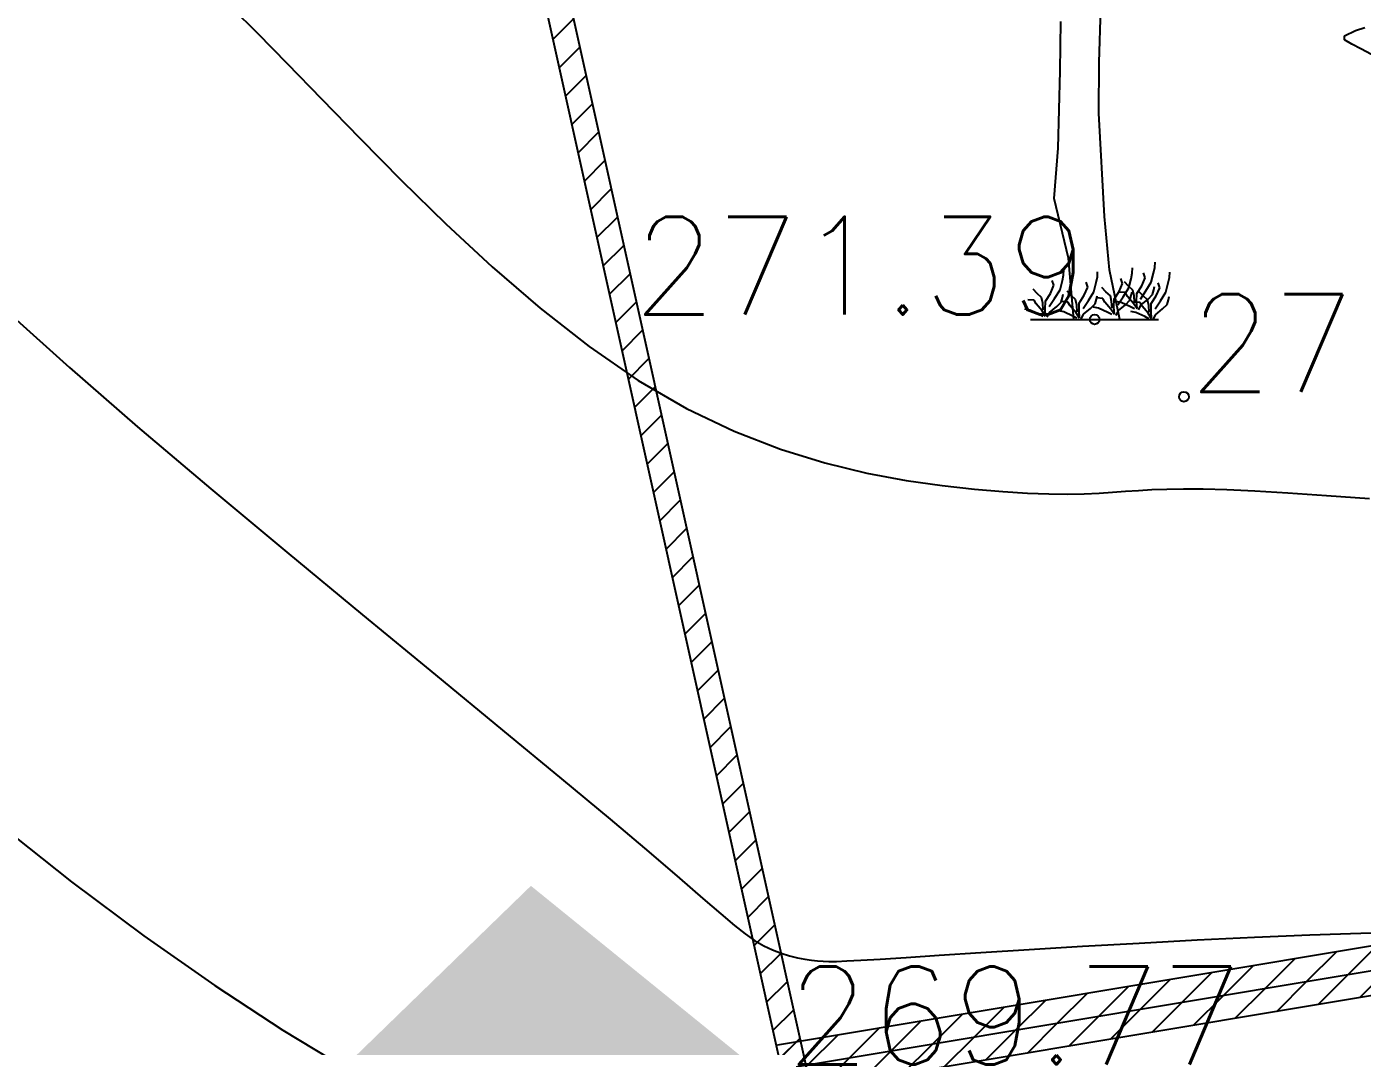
# Model space of a CAD drawing. Extents: x 524954 to 526204, y 9523489 to 9524010.
# Drawn here: x 525639.43 to 525653.07, y 9523587.4 to 9523597.81 of the extents above; entities that cross this region are included whole.
import ezdxf
from ezdxf.enums import TextEntityAlignment as Align

# ---------------------------------------------------------------- set-up
doc = ezdxf.new("R2010")
doc.units = 0
doc.header["$PDMODE"] = 33
doc.header["$PDSIZE"] = 0.1
doc.linetypes.add('ACAD_ISO12W100', pattern=[21, 12, -3, 0, -3, 0, -3])
for name, color, linetype in [('Arbre', 34, 'ACAD_ISO12W100'), ('Cloture', 7, 'Continuous'), ('CN_01_00', 3, 'Continuous'), ('CN_10_00', 1, 'Continuous'), ('Haut_Talus', 30, 'Continuous'), ('Murs', 1, 'Continuous'), ('TopoAlt', 3, 'Continuous'), ('TOPOJIS', 7, 'Continuous')]:
    doc.layers.add(name, color=color, linetype=linetype)
doc.styles.add('Simplex 1.0', font='Simplex.shx', dxfattribs={"width": 0.99, "height": 1})
pattern_1 = [(45, (0, 0), (-0.1767766952966, 0.1767766952966), [])]

# ---------------------------------------------------------------- blocks, each defined once
blk = doc.blocks.new('TCPOINT M')
at = {"color": 0}
blk.add_point((0, 0), dxfattribs=at)
at = {"layer": 'TopoAlt', "style": 'Simplex 1.0', "width": 0.99}
blk.add_attdef('ALT', (0.15, 0.15), '', height=1, dxfattribs=at)
blk = doc.blocks.new('v088')
at = {"linetype": 'Continuous'}
for p, q in [((-3.898, 3.83), (-3.785, 3.887)), ((-3.897, 3.791), (-3.898, 3.83)), ((-3.785, 3.887), (-3.688, 3.915)), ((-3.821, 3.747), (-3.897, 3.791)), ((-3.729, 3.697), (-3.821, 3.747)), ((-3.621, 3.641), (-3.729, 3.697)), ((0.045, 2.625), (0.064, 3.179)), ((-0.352, 2.542), (-0.344, 3.046)), ((0.043, 2.109), (0.045, 2.625)), ((-0.373, 1.752), (-0.352, 2.542)), ((0.102, 1.053), (0.043, 2.109)), ((-0.412, 1.235), (-0.373, 1.752)), ((-0.268, 0.628), (-0.412, 1.235)), ((0.151, 0.506), (0.102, 1.053)), ((-0.213, 0), (-0.268, 0.628)), ((0.615, 0.531), (0.618, 0.584)), ((-0.329, 0.397), (-0.317, 0.454)), ((-0.317, 0.454), (-0.315, 0.507)), ((0.017, 0.377), (0.029, 0.435)), ((0.029, 0.435), (0.031, 0.488)), ((0.256, 0), (0.151, 0.506)), ((0.286, 0.368), (0.269, 0.418)), ((0.349, 0.322), (0.373, 0.416)), ((0.373, 0.416), (0.385, 0.474)), ((0.385, 0.474), (0.387, 0.526)), ((0.481, 0.344), (0.517, 0.426)), ((0.517, 0.426), (0.5, 0.476)), ((0.579, 0.38), (0.603, 0.474)), ((0.603, 0.474), (0.615, 0.531)), ((0.752, 0.373), (0.765, 0.43)), ((0.765, 0.43), (0.767, 0.483)), ((-0.587, 0.264), (-0.627, 0.308)), ((-0.452, 0.267), (-0.416, 0.349)), ((-0.416, 0.349), (-0.433, 0.399)), ((-0.409, 0.214), (-0.353, 0.303)), ((-0.353, 0.303), (-0.329, 0.397)), ((-0.24, 0.245), (-0.281, 0.288)), ((-0.106, 0.248), (-0.07, 0.329)), ((-0.07, 0.329), (-0.087, 0.38)), ((-0.063, 0.195), (-0.007, 0.284)), ((-0.007, 0.284), (0.017, 0.377)), ((0.115, 0.284), (0.075, 0.327)), ((0.161, 0.243), (0.115, 0.284)), ((0.2, 0.207), (0.25, 0.286)), ((0.25, 0.286), (0.286, 0.368)), ((0.315, 0.274), (0.25, 0.279)), ((0.293, 0.233), (0.349, 0.322)), ((0.346, 0.341), (0.305, 0.385)), ((0.337, 0.236), (0.315, 0.274)), ((0.392, 0.301), (0.346, 0.341)), ((0.375, 0.245), (0.382, 0.279)), ((0.404, 0.243), (0.392, 0.301)), ((0.43, 0.264), (0.481, 0.344)), ((0.495, 0.24), (0.454, 0.284)), ((0.469, 0.209), (0.524, 0.291)), ((0.524, 0.291), (0.579, 0.38)), ((0.591, 0.255), (0.606, 0.303)), ((0.606, 0.303), (0.613, 0.337)), ((0.63, 0.243), (0.666, 0.325)), ((0.666, 0.325), (0.649, 0.375)), ((0.673, 0.19), (0.728, 0.279)), ((0.728, 0.279), (0.752, 0.373)), ((-0.618, 0.197), (-0.683, 0.202)), ((-0.596, 0.159), (-0.618, 0.197)), ((-0.536, 0.087), (-0.596, 0.159)), ((-0.541, 0.224), (-0.587, 0.264)), ((-0.529, 0.166), (-0.541, 0.224)), ((-0.524, 0.099), (-0.529, 0.166)), ((-0.505, 0.106), (-0.502, 0.188)), ((-0.502, 0.188), (-0.452, 0.267)), ((-0.464, 0.132), (-0.409, 0.214)), ((-0.387, 0.132), (-0.341, 0.178)), ((-0.341, 0.178), (-0.327, 0.226)), ((-0.272, 0.178), (-0.337, 0.183)), ((-0.327, 0.226), (-0.32, 0.26)), ((-0.25, 0.139), (-0.272, 0.178)), ((-0.19, 0.067), (-0.25, 0.139)), ((-0.195, 0.204), (-0.24, 0.245)), ((-0.183, 0.147), (-0.195, 0.204)), ((-0.178, 0.079), (-0.183, 0.147)), ((-0.159, 0.087), (-0.156, 0.168)), ((-0.156, 0.168), (-0.106, 0.248)), ((-0.118, 0.113), (-0.063, 0.195)), ((-0.041, 0.113), (0.005, 0.159)), ((0.005, 0.159), (0.019, 0.207)), ((0.019, 0.207), (0.026, 0.24)), ((0.084, 0.216), (0.019, 0.221)), ((0.106, 0.178), (0.084, 0.216)), ((0.166, 0.106), (0.106, 0.178)), ((0.173, 0.185), (0.161, 0.243)), ((0.178, 0.118), (0.173, 0.185)), ((0.197, 0.125), (0.2, 0.207)), ((0.272, 0.173), (0.221, 0.183)), ((0.238, 0.151), (0.293, 0.233)), ((0.243, 0.091), (0.315, 0.151)), ((0.365, 0.13), (0.272, 0.173)), ((0.315, 0.151), (0.361, 0.197)), ((0.397, 0.163), (0.337, 0.236)), ((0.361, 0.197), (0.375, 0.245)), ((0.433, 0.108), (0.397, 0.163)), ((0.464, 0.173), (0.399, 0.178)), ((0.409, 0.175), (0.404, 0.243)), ((0.428, 0.183), (0.43, 0.264)), ((0.433, 0.113), (0.428, 0.183)), ((0.45, 0.099), (0.474, 0.149)), ((0.486, 0.135), (0.464, 0.173)), ((0.474, 0.149), (0.546, 0.209)), ((0.541, 0.2), (0.495, 0.24)), ((0.553, 0.142), (0.541, 0.2)), ((0.546, 0.209), (0.591, 0.255)), ((0.558, 0.075), (0.553, 0.142)), ((0.577, 0.082), (0.579, 0.163)), ((0.579, 0.163), (0.63, 0.243)), ((0.618, 0.108), (0.673, 0.19)), ((0.695, 0.108), (0.74, 0.154)), ((0.74, 0.154), (0.755, 0.202)), ((0.755, 0.202), (0.762, 0.236)), ((-0.661, 0.096), (-0.712, 0.106)), ((-0.567, 0.053), (-0.661, 0.096)), ((-0.654, 0), (0.654, 0)), ((-0.527, 0.031), (-0.567, 0.053)), ((-0.5, 0.031), (-0.536, 0.087)), ((-0.5, 0.036), (-0.505, 0.106)), ((-0.483, 0.022), (-0.459, 0.072)), ((-0.459, 0.072), (-0.387, 0.132)), ((-0.315, 0.077), (-0.365, 0.087)), ((-0.221, 0.034), (-0.315, 0.077)), ((-0.18, 0.012), (-0.221, 0.034)), ((-0.154, 0.012), (-0.19, 0.067)), ((-0.154, 0.017), (-0.159, 0.087)), ((-0.137, 0.002), (-0.113, 0.053)), ((-0.113, 0.053), (-0.041, 0.113)), ((0.041, 0.115), (-0.01, 0.125)), ((0.135, 0.072), (0.041, 0.115)), ((0.175, 0.05), (0.135, 0.072)), ((0.202, 0.05), (0.166, 0.106)), ((0.202, 0.055), (0.197, 0.125)), ((0.219, 0.041), (0.243, 0.091)), ((0.406, 0.108), (0.365, 0.13)), ((0.421, 0.072), (0.37, 0.082)), ((0.514, 0.029), (0.421, 0.072)), ((0.546, 0.063), (0.486, 0.135)), ((0.555, 0.007), (0.514, 0.029)), ((0.582, 0.007), (0.546, 0.063)), ((0.582, 0.012), (0.577, 0.082)), ((0.599, -0.002), (0.623, 0.048)), ((0.623, 0.048), (0.695, 0.108))]:
    blk.add_line(p, q, dxfattribs=at)

msp = doc.modelspace()

# ---------------------------------------------------------------- hatches: boundary and pattern name
at = {"layer": 'Haut_Talus'}
h = msp.add_hatch(dxfattribs=at)
h.set_pattern_fill('G_CERCLE_10', color=256, scale=4, angle=285, style=0)
h.set_pattern_definition([(285, (0.414, -1.5455), (4.8989794856, -2.8284271247), [0.8, -3.2]), (15, (1.5455, 0.414), (2.8284271247, 4.8989794856), [0.8, -3.2]), (330, (1.2146, -2.9874), (3.8637055252, 1.0352800256), [0.5656854248, -5.091168824]), (330, (3.1945, 0.4419), (3.8637055252, 1.0352800256), [0.5656854248, -5.091168824]), (60, (0.5934, -0.6692), (-1.0352800256, 3.8637055252), [0.5656854248, -5.091168824]), (60, (4.0227, -2.649), (-1.0352800256, 3.8637055252), [0.5656854248, -5.091168824]), (348.4349488, (2.3182, 0.6212), (3.86370330557, 1.03527617886), [0.8944271908, -8.04984472]), (348.4349488, (1.7045, -3.2703), (3.86370330557, 1.03527617886), [0.8944271908, -8.04984752]), (78.4349488, (0.4141, -1.5455), (-1.03527617886, 3.86370330557), [0.8944271908, -8.04984752]), (78.4349488, (4.3056, -2.1592), (-1.03527617886, 3.86370330557), [0.8944271908, -8.04984752]), (131.5650512, (0.4141, -1.5455), (-1.03527618196, 3.86370330474), [0.8944271908, -8.04984472]), (131.5650512, (1.2146, -2.9874), (-1.03527618196, 3.86370330474), [0.8944271908, -8.04984472]), (221.5650512, (1.5455, 0.4141), (-3.86370330474, -1.03527618196), [0.8944271908, -8.04984472]), (221.5650512, (4.0227, -2.6491), (-3.86370330474, -1.03527618196), [0.8944271908, -8.04984472])])
h.paths.add_polyline_path([(525724.449, 9523613.021), (525724.376, 9523610.952), (525721.327, 9523610.371), (525719.185, 9523611.349), (525693.313, 9523603.008), (525675.58, 9523595.701), (525662.784, 9523590.142), (525659.042, 9523588.283), (525658.935, 9523586.351), (525654.31, 9523585.867), (525647.159, 9523586.941), (525644.577, 9523589.035), (525642.642, 9523587.156), (525643.556, 9523584.955), (525648.234, 9523583.237), (525656.394, 9523584.117), (525666.817, 9523586.91), (525670.396, 9523587.583), (525674.737, 9523592.836), (525681.442, 9523595.896), (525691.068, 9523597.379), (525696.591, 9523597.054), (525706.217, 9523602.266), (525714.086, 9523604.573), (525726.586, 9523610.455), (525729.999, 9523612.337), (525734.118, 9523613.246), (525739.865, 9523615.541), (525749.069, 9523620.146), (525757.023, 9523623.833), (525757.47, 9523626.751), (525754.212, 9523626.843)])
at = {"layer": 'Murs'}
h = msp.add_hatch(dxfattribs=at)
h.set_pattern_fill('_U', color=256, scale=0.25, angle=45, style=0, pattern_type=0)
h.set_pattern_definition(pattern_1)
h.paths.add_polyline_path([(525642.967, 9523606.548), (525644.488, 9523599.101), (525647.136, 9523587.16), (525647.38, 9523587.215), (525644.733, 9523599.154), (525643.212, 9523606.598)])
h = msp.add_hatch(dxfattribs=at)
h.set_pattern_fill('_U', color=256, scale=0.25, angle=45, style=0, pattern_type=0)
h.set_pattern_definition(pattern_1)
h.paths.add_polyline_path([(525677.561, 9523596.843), (525659.585, 9523589.241), (525647.136, 9523587.16), (525647.095, 9523587.407), (525659.515, 9523589.482), (525677.463, 9523597.074)])
h = msp.add_hatch(dxfattribs=at)
h.set_pattern_fill('_U', color=256, scale=0.25, angle=45, style=0, pattern_type=0)
h.set_pattern_definition(pattern_1)
h.paths.add_polyline_path([(525677.561, 9523596.843), (525659.585, 9523589.241), (525647.136, 9523587.16), (525647.178, 9523586.914), (525659.655, 9523588.999), (525677.658, 9523596.613)])

# ---------------------------------------------------------------- linework, layer by layer
at = {"layer": 'Cloture', "flags": 128}
for points in [[(525642.967, 9523606.548), (525644.488, 9523599.101), (525647.136, 9523587.16)], [(525643.212, 9523606.598), (525644.733, 9523599.154), (525647.38, 9523587.215)], [(525643.212, 9523606.598), (525644.733, 9523599.154), (525647.38, 9523587.215)], [(525677.463, 9523597.074), (525659.515, 9523589.482), (525647.095, 9523587.407)], [(525677.463, 9523597.074), (525659.515, 9523589.482), (525647.095, 9523587.407)], [(525677.561, 9523596.843), (525659.585, 9523589.241), (525647.136, 9523587.16)], [(525677.658, 9523596.613), (525659.655, 9523588.999), (525647.178, 9523586.914)]]:
    msp.add_lwpolyline(points, dxfattribs=at)
at = {"layer": 'CN_01_00', "flags": 128}
for points, elevation in [([(525641.521, 9523598.007), (525641.783, 9523597.749), (525642.088, 9523597.439), (525642.438, 9523597.077), (525642.829, 9523596.673), (525643.255, 9523596.243), (525643.708, 9523595.8), (525644.183, 9523595.359), (525644.673, 9523594.936), (525645.171, 9523594.545), (525645.671, 9523594.2), (525646.167, 9523593.914), (525646.654, 9523593.682), (525647.126, 9523593.498), (525647.579, 9523593.357), (525648.009, 9523593.252), (525648.41, 9523593.176), (525648.778, 9523593.124), (525649.108, 9523593.088), (525649.397, 9523593.063), (525649.648, 9523593.047), (525649.867, 9523593.039), (525650.058, 9523593.038), (525650.227, 9523593.041), (525650.379, 9523593.047), (525650.518, 9523593.056), (525650.651, 9523593.066), (525650.782, 9523593.076), (525650.919, 9523593.084), (525651.07, 9523593.089), (525651.242, 9523593.092), (525651.444, 9523593.09), (525651.684, 9523593.084), (525651.969, 9523593.071), (525652.307, 9523593.052), (525652.702, 9523593.025), (525653.142, 9523592.993)], 271), ([(525639.148, 9523589.657), (525639.885, 9523589.077), (525640.625, 9523588.525), (525641.35, 9523588.015), (525642.045, 9523587.559), (525642.698, 9523587.165)], 269)]:
    msp.add_lwpolyline(points, dxfattribs=dict(at, elevation=elevation))
at = {"layer": 'CN_10_00', "elevation": 270, "flags": 128}
msp.add_lwpolyline([(525639.254, 9523594.881), (525639.866, 9523594.33), (525640.56, 9523593.726), (525641.308, 9523593.091), (525642.083, 9523592.443), (525642.857, 9523591.803), (525643.601, 9523591.191), (525644.288, 9523590.627), (525644.89, 9523590.13), (525645.385, 9523589.717), (525645.782, 9523589.381), (525646.093, 9523589.115), (525646.333, 9523588.907), (525646.516, 9523588.749), (525646.655, 9523588.631), (525646.766, 9523588.543), (525646.862, 9523588.477), (525646.955, 9523588.423), (525647.046, 9523588.38), (525647.134, 9523588.346), (525647.219, 9523588.319), (525647.3, 9523588.3), (525647.375, 9523588.285), (525647.443, 9523588.276), (525647.505, 9523588.269), (525647.561, 9523588.264), (525647.621, 9523588.262), (525647.697, 9523588.263), (525647.802, 9523588.267), (525647.947, 9523588.275), (525648.145, 9523588.287), (525648.408, 9523588.304), (525648.747, 9523588.326), (525649.171, 9523588.353), (525649.664, 9523588.384), (525650.21, 9523588.417), (525650.788, 9523588.45), (525651.38, 9523588.482), (525651.967, 9523588.511), (525652.531, 9523588.534), (525653.052, 9523588.551), (525653.517, 9523588.56)], dxfattribs=at)

# ---------------------------------------------------------------- block references
at = {"layer": 'Arbre'}
for p in [(525650.334, 9523594.822), (525656.783, 9523593.889)]:
    msp.add_blockref('v088', p, dxfattribs=at)
at = {"layer": 'TOPOJIS'}
ref = msp.add_blockref('TCPOINT M', (525650.334, 9523594.822, 271.39), dxfattribs=at)
ref.add_attrib('ALT', '271.39', dxfattribs={"layer": 'TopoAlt', "height": 1, "style": 'Simplex 1.0', "width": 0.99}).set_placement((525650.284, 9523594.872, 271.39), align=Align.RIGHT)
ref = msp.add_blockref('TCPOINT M', (525651.246, 9523594.032, 271.2), dxfattribs=at)
ref.add_attrib('ALT', '271.20', (525651.296, 9523594.082, 271.2), dxfattribs={"layer": 'TopoAlt', "height": 1, "style": 'Simplex 1.0', "width": 0.99})
ref = msp.add_blockref('TCPOINT M', (525647.136, 9523587.16, 269.77), dxfattribs=at)
ref.add_attrib('ALT', '269.77', (525647.186, 9523587.21, 269.77), dxfattribs={"layer": 'TopoAlt', "height": 1, "style": 'Simplex 1.0', "width": 0.99})

doc.saveas('drawing.dxf')
